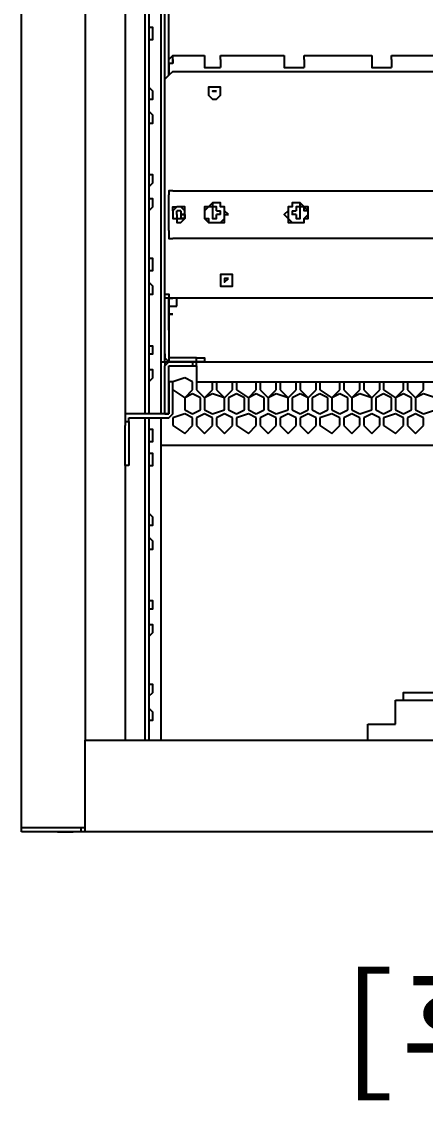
# Model space of a CAD drawing. Header units: millimetres. Extents: x 929 to 1725, y 58 to 532.
# Drawn here: x 1563.32 to 1575.2, y 73.98 to 105.69 of the extents above; entities that cross this region are included whole.
import ezdxf
from ezdxf.enums import TextEntityAlignment as Align

# ---------------------------------------------------------------- set-up
doc = ezdxf.new("R2010")
doc.units = ezdxf.units.MM
doc.header["$MEASUREMENT"] = 0
doc.layers.add('TI-TEXT', color=3, linetype='CONTINUOUS')
doc.layers.add('TT-WIRE-EQPM', color=6, linetype='CONTINUOUS')
doc.styles.add('굴림체', font='GulimChe.ttf')

msp = doc.modelspace()

# ---------------------------------------------------------------- linework, layer by layer
at = {"layer": 'TT-WIRE-EQPM', "linetype": 'Continuous'}
for points in [[(1563.3242, 81.99353), (1563.3242, 192.01265)], [(1565.19686, 189.43773), (1565.19686, 84.56845)], [(1566.95249, 136.65196), (1566.95249, 94.16586)], [(1567.06953, 136.65196), (1567.06953, 94.16586)], [(1567.42065, 136.65196), (1567.42065, 94.16586)], [(1567.53769, 97.56006), (1567.53769, 135.59859)], [(1567.65474, 104.11439), (1567.65474, 135.48155)], [(1566.36728, 135.13042), (1566.36728, 93.81473)], [(1567.06953, 105.16777), (1567.18657, 105.16777), (1567.18657, 105.28481), (1567.18657, 105.40185), (1567.18657, 105.40185), (1567.18657, 105.51889), (1567.06953, 105.51889)], [(1567.77178, 104.6996), (1567.65474, 104.58256), (1567.65474, 104.58256)], [(1567.77178, 104.6996), (1568.70811, 104.6996)], [(1567.77178, 104.58256), (1567.77178, 104.6996)], [(1568.70811, 104.6996), (1568.70811, 104.34848), (1569.17628, 104.34848)], [(1569.17628, 104.6996), (1571.04894, 104.6996)], [(1569.17628, 104.58256), (1569.17628, 104.6996)], [(1571.04894, 104.6996), (1571.04894, 104.34848), (1571.63415, 104.34848)], [(1571.63415, 104.6996), (1573.62386, 104.6996)], [(1571.63415, 104.58256), (1571.63415, 104.6996)], [(1573.62386, 104.6996), (1573.62386, 104.34848), (1574.20907, 104.34848)], [(1574.20907, 104.6996), (1576.08173, 104.6996)], [(1574.20907, 104.58256), (1574.20907, 104.6996)], [(1567.65474, 104.46552), (1567.65474, 104.58256)], [(1567.77178, 104.46552), (1567.65474, 104.46552), (1567.65474, 104.11439)], [(1567.77178, 104.58256), (1567.77178, 104.46552)], [(1567.77178, 104.46552), (1567.77178, 104.58256)], [(1569.17628, 104.58256), (1569.17628, 104.46552)], [(1569.17628, 104.58256), (1569.17628, 104.34848)], [(1569.17628, 104.46552), (1569.17628, 104.34848)], [(1571.63415, 104.58256), (1571.63415, 104.34848)], [(1574.20907, 104.58256), (1574.20907, 104.34848)], [(1567.77178, 104.23144), (1567.65474, 104.11439), (1567.65474, 104.11439), (1567.53769, 103.99735)], [(1567.77178, 104.23144), (1592.5846, 104.23144)], [(1567.06953, 103.41215), (1567.18657, 103.41215), (1567.18657, 103.52919), (1567.18657, 103.52919), (1567.18657, 103.64623), (1567.18657, 103.64623), (1567.06953, 103.76327)], [(1567.53769, 97.67711), (1567.53769, 103.99735)], [(1569.17628, 103.64623), (1569.17628, 103.64623), (1569.17628, 103.76327), (1569.05924, 103.76327), (1568.94219, 103.76327), (1568.82515, 103.76327), (1568.82515, 103.64623), (1568.82515, 103.52919), (1568.82515, 103.52919), (1568.94219, 103.41215), (1569.05924, 103.41215), (1569.17628, 103.52919), (1569.17628, 103.52919), (1569.17628, 103.64623)], [(1569.05924, 103.64623), (1568.94219, 103.64623), (1568.94219, 103.64623), (1568.94219, 103.64623), (1569.05924, 103.64623)], [(1567.06953, 102.7099), (1567.18657, 102.7099), (1567.18657, 102.82694), (1567.18657, 102.82694), (1567.18657, 102.94398), (1567.18657, 102.94398), (1567.06953, 103.06102)], [(1567.06953, 100.83723), (1567.18657, 100.95427), (1567.18657, 100.95427), (1567.18657, 101.07131), (1567.18657, 101.07131), (1567.18657, 101.18835), (1567.06953, 101.18835)], [(1567.77178, 100.72019), (1567.65474, 100.72019), (1567.65474, 100.72019), (1567.65474, 100.60315)], [(1567.65474, 99.54977), (1567.65474, 100.60315)], [(1567.77178, 100.72019), (1592.46756, 100.72019)], [(1567.06953, 100.13498), (1567.18657, 100.25202), (1567.18657, 100.25202), (1567.18657, 100.36906), (1567.18657, 100.36906), (1567.18657, 100.4861), (1567.06953, 100.4861)], [(1567.77178, 100.13498), (1567.77178, 100.13498), (1567.77178, 100.13498), (1567.77178, 100.25202), (1567.88882, 100.25202), (1567.88882, 100.25202)], [(1568.1229, 100.01794), (1568.1229, 100.13498), (1568.1229, 100.13498), (1568.1229, 100.25202), (1568.00586, 100.25202), (1567.88882, 100.25202), (1567.88882, 100.25202), (1567.77178, 100.13498), (1567.77178, 100.13498), (1567.77178, 100.01794), (1567.77178, 99.9009), (1567.88882, 99.9009), (1567.88882, 99.78386), (1568.00586, 99.78386), (1568.1229, 99.9009), (1568.1229, 99.9009), (1568.1229, 100.01794), (1568.1229, 100.01794)], [(1568.1229, 100.01794), (1568.1229, 100.13498), (1568.1229, 100.13498), (1568.00586, 100.25202), (1567.88882, 100.25202), (1567.88882, 100.25202), (1567.77178, 100.13498), (1567.77178, 100.01794), (1567.77178, 100.01794), (1567.77178, 99.9009), (1567.88882, 99.9009), (1567.88882, 99.9009), (1568.00586, 99.9009), (1568.1229, 99.9009), (1568.1229, 100.01794), (1568.1229, 100.01794)], [(1568.70811, 100.01794), (1568.70811, 100.01794), (1568.70811, 99.9009), (1568.70811, 99.9009), (1568.82515, 99.9009), (1568.82515, 99.78386), (1568.82515, 99.78386), (1568.82515, 99.78386), (1568.94219, 99.78386), (1568.94219, 99.78386), (1568.94219, 99.78386), (1569.05924, 99.78386), (1569.05924, 99.78386), (1569.17628, 99.78386), (1569.17628, 99.78386), (1569.17628, 99.78386), (1569.17628, 99.78386), (1569.29332, 99.78386), (1569.29332, 99.9009), (1569.29332, 99.9009), (1569.29332, 99.9009), (1569.29332, 99.9009), (1569.29332, 100.01794), (1569.29332, 100.01794), (1569.29332, 100.13498), (1569.29332, 100.13498), (1569.29332, 100.13498), (1569.29332, 100.25202), (1569.29332, 100.25202), (1569.29332, 100.25202), (1569.17628, 100.25202), (1569.17628, 100.25202), (1569.17628, 100.25202), (1569.17628, 100.36906), (1568.94219, 100.36906), (1568.94219, 100.25202), (1568.82515, 100.25202), (1568.82515, 100.25202), (1568.82515, 100.25202), (1568.82515, 100.25202), (1568.70811, 100.25202), (1568.70811, 100.13498), (1568.70811, 100.13498), (1568.70811, 100.13498), (1568.70811, 100.01794)], [(1569.41036, 100.01794), (1569.29332, 100.13498), (1569.29332, 100.13498), (1569.29332, 100.25202), (1569.17628, 100.25202), (1569.17628, 100.36906), (1569.17628, 100.36906), (1568.94219, 100.36906), (1568.94219, 100.36906), (1568.82515, 100.25202), (1568.82515, 100.25202), (1568.70811, 100.25202), (1568.70811, 100.13498), (1568.70811, 99.9009), (1568.70811, 99.9009), (1568.82515, 99.78386), (1568.82515, 99.78386), (1568.94219, 99.78386), (1568.94219, 99.78386), (1569.17628, 99.78386), (1569.17628, 99.78386), (1569.17628, 99.78386), (1569.29332, 99.9009), (1569.29332, 99.9009), (1569.29332, 100.01794), (1569.41036, 100.01794)], [(1569.29332, 100.01794), (1569.29332, 100.13498), (1569.29332, 100.13498), (1569.29332, 100.25202), (1569.17628, 100.25202), (1569.17628, 100.36906), (1568.94219, 100.36906), (1568.82515, 100.25202), (1568.82515, 100.25202), (1568.70811, 100.13498), (1568.70811, 100.13498), (1568.70811, 100.01794), (1568.70811, 100.01794), (1568.70811, 99.9009), (1568.82515, 99.9009), (1568.82515, 99.78386), (1568.94219, 99.78386), (1569.17628, 99.78386), (1569.17628, 99.78386), (1569.29332, 99.9009), (1569.29332, 99.9009), (1569.29332, 100.01794), (1569.29332, 100.01794)], [(1569.05924, 100.13498), (1569.05924, 100.25202), (1568.94219, 100.25202), (1568.94219, 100.13498)], [(1571.75119, 100.01794), (1571.75119, 100.13498), (1571.75119, 100.13498), (1571.63415, 100.25202), (1571.63415, 100.25202), (1571.51711, 100.36906), (1571.51711, 100.36906), (1571.40007, 100.36906), (1571.28303, 100.36906), (1571.28303, 100.25202), (1571.16598, 100.25202), (1571.16598, 100.25202), (1571.16598, 100.13498), (1571.04894, 100.01794), (1571.04894, 100.01794), (1571.16598, 99.9009), (1571.16598, 99.9009), (1571.16598, 99.78386), (1571.28303, 99.78386), (1571.28303, 99.78386), (1571.40007, 99.78386), (1571.51711, 99.78386), (1571.51711, 99.78386), (1571.63415, 99.78386), (1571.63415, 99.9009), (1571.75119, 99.9009), (1571.75119, 100.01794), (1571.75119, 100.01794)], [(1571.16598, 100.01794), (1571.16598, 100.01794), (1571.16598, 99.9009), (1571.16598, 99.9009), (1571.16598, 99.9009), (1571.16598, 99.9009), (1571.16598, 99.78386), (1571.28303, 99.78386), (1571.28303, 99.78386), (1571.28303, 99.78386), (1571.28303, 99.78386), (1571.40007, 99.78386), (1571.40007, 99.78386), (1571.51711, 99.78386), (1571.51711, 99.78386), (1571.51711, 99.78386), (1571.63415, 99.78386), (1571.63415, 99.78386), (1571.63415, 99.78386), (1571.63415, 99.9009), (1571.75119, 99.9009), (1571.75119, 99.9009), (1571.75119, 100.01794), (1571.75119, 100.01794), (1571.75119, 100.01794), (1571.75119, 100.13498), (1571.75119, 100.13498), (1571.75119, 100.13498), (1571.75119, 100.25202), (1571.63415, 100.25202), (1571.63415, 100.25202), (1571.63415, 100.25202), (1571.63415, 100.25202), (1571.51711, 100.25202), (1571.51711, 100.36906), (1571.28303, 100.36906), (1571.28303, 100.25202), (1571.28303, 100.25202), (1571.28303, 100.25202), (1571.16598, 100.25202), (1571.16598, 100.25202), (1571.16598, 100.25202), (1571.16598, 100.13498), (1571.16598, 100.13498), (1571.16598, 100.13498), (1571.16598, 100.01794)], [(1571.75119, 100.01794), (1571.75119, 100.13498), (1571.63415, 100.13498), (1571.63415, 100.25202), (1571.63415, 100.25202), (1571.51711, 100.36906), (1571.28303, 100.36906), (1571.28303, 100.25202), (1571.16598, 100.25202), (1571.16598, 100.13498), (1571.16598, 100.13498), (1571.16598, 100.01794), (1571.16598, 99.9009), (1571.16598, 99.9009), (1571.28303, 99.78386), (1571.28303, 99.78386), (1571.51711, 99.78386), (1571.63415, 99.78386), (1571.63415, 99.9009), (1571.63415, 99.9009), (1571.75119, 100.01794), (1571.75119, 100.01794)], [(1571.51711, 100.13498), (1571.51711, 100.25202), (1571.40007, 100.25202), (1571.40007, 100.13498)], [(1568.00586, 100.13498), (1567.88882, 100.13498)], [(1567.88882, 100.01794), (1567.88882, 100.13498)], [(1567.88882, 100.01794), (1567.88882, 99.9009)], [(1568.00586, 100.13498), (1568.00586, 100.01794)], [(1568.00586, 100.01794), (1568.1229, 100.01794)], [(1568.00586, 100.01794), (1568.00586, 99.9009)], [(1568.1229, 100.01794), (1568.00586, 100.01794)], [(1568.1229, 100.01794), (1568.1229, 99.9009), (1568.1229, 99.9009), (1568.1229, 99.9009), (1568.1229, 99.9009), (1568.1229, 99.9009), (1568.00586, 99.9009)], [(1568.94219, 100.13498), (1568.94219, 100.01794), (1568.94219, 100.01794)], [(1568.94219, 100.01794), (1568.94219, 99.9009), (1569.05924, 99.9009), (1569.05924, 100.01794)], [(1569.05924, 100.13498), (1569.17628, 100.13498)], [(1569.17628, 100.01794), (1569.05924, 100.01794)], [(1569.17628, 100.01794), (1569.17628, 100.01794), (1569.17628, 100.13498), (1569.17628, 100.13498)], [(1571.28303, 100.13498), (1571.28303, 100.01794), (1571.28303, 100.01794)], [(1571.28303, 100.13498), (1571.40007, 100.13498)], [(1571.40007, 100.01794), (1571.28303, 100.01794)], [(1571.40007, 100.01794), (1571.40007, 99.9009), (1571.51711, 99.9009), (1571.51711, 100.01794)], [(1571.51711, 100.01794), (1571.51711, 100.01794), (1571.51711, 100.13498), (1571.51711, 100.13498)], [(1567.88882, 99.9009), (1568.00586, 99.9009)], [(1567.65474, 99.54977), (1567.65474, 99.43273), (1567.65474, 99.31569), (1567.77178, 99.31569)], [(1592.46756, 99.31569), (1567.77178, 99.31569)], [(1567.06953, 98.37936), (1567.18657, 98.37936), (1567.18657, 98.4964), (1567.18657, 98.4964), (1567.18657, 98.61344), (1567.18657, 98.73048), (1567.06953, 98.73048)], [(1567.06953, 97.67711), (1567.18657, 97.67711), (1567.18657, 97.79415), (1567.18657, 97.79415), (1567.18657, 97.91119), (1567.18657, 97.91119), (1567.06953, 98.02823)], [(1569.5274, 98.14527), (1569.5274, 98.14527), (1569.5274, 98.26231), (1569.41036, 98.26231), (1569.29332, 98.26231), (1569.17628, 98.26231), (1569.17628, 98.14527), (1569.17628, 98.14527), (1569.17628, 98.02823), (1569.17628, 97.91119), (1569.29332, 97.91119), (1569.41036, 97.91119), (1569.5274, 97.91119), (1569.5274, 98.02823), (1569.5274, 98.14527)], [(1569.41036, 98.14527), (1569.29332, 98.14527), (1569.29332, 98.14527), (1569.29332, 98.02823), (1569.41036, 98.14527)], [(1567.53769, 97.67711), (1567.65474, 97.67711), (1567.65474, 97.56006), (1567.77178, 97.56006)], [(1567.53769, 95.6874), (1567.53769, 95.92148), (1567.53769, 97.56006)], [(1567.65474, 97.56006), (1567.53769, 97.56006)], [(1567.65474, 97.56006), (1567.65474, 95.80444)], [(1567.65474, 97.56006), (1567.65474, 97.56006), (1567.77178, 97.56006)], [(1567.65474, 96.62373), (1567.65474, 97.56006)], [(1567.65474, 96.62373), (1567.65474, 97.56006)], [(1567.88882, 97.32598), (1567.88882, 97.56006), (1567.65474, 97.56006)], [(1592.5846, 97.56006), (1567.77178, 97.56006)], [(1567.65474, 97.32598), (1567.88882, 97.32598)], [(1567.65474, 97.0919), (1567.77178, 97.0919)], [(1567.77178, 97.0919), (1567.65474, 97.0919)], [(1567.65474, 97.0919), (1567.77178, 97.0919)], [(1567.65474, 96.62373), (1567.65474, 95.6874)], [(1567.06953, 95.92148), (1567.18657, 95.92148), (1567.18657, 95.92148), (1567.18657, 96.03852), (1567.18657, 96.15557), (1567.18657, 96.15557), (1567.06953, 96.15557)], [(1567.53769, 95.92148), (1567.53769, 95.80444), (1567.65474, 95.6874)], [(1568.47403, 95.80444), (1567.65474, 95.80444)], [(1568.47403, 95.80444), (1568.70811, 95.80444), (1568.70811, 95.6874)], [(1568.47403, 95.6874), (1568.47403, 95.80444)], [(1567.42065, 95.6874), (1567.53769, 95.6874)], [(1567.42065, 95.6874), (1567.65474, 95.6874)], [(1567.53769, 95.6874), (1567.53769, 95.57036)], [(1567.65474, 95.6874), (1567.53769, 95.57036)], [(1567.53769, 94.16586), (1567.53769, 95.57036)], [(1567.65474, 95.6874), (1592.5846, 95.6874)], [(1568.70811, 95.6874), (1567.65474, 95.6874)], [(1567.65474, 95.57036), (1568.35699, 95.57036)], [(1567.65474, 94.2829), (1567.65474, 95.57036)], [(1568.35699, 95.6874), (1568.35699, 95.57036)], [(1568.35699, 95.57036), (1568.47403, 95.57036)], [(1568.47403, 95.57036), (1568.47403, 95.6874)], [(1568.47403, 95.57036), (1568.47403, 95.21923)], [(1568.70811, 95.6874), (1591.64827, 95.6874)], [(1567.06953, 95.10219), (1567.18657, 95.21923), (1567.18657, 95.21923), (1567.18657, 95.33627), (1567.18657, 95.45332), (1567.18657, 95.45332), (1567.06953, 95.45332)], [(1568.1229, 95.21923), (1567.77178, 95.10219)], [(1568.35699, 95.10219), (1568.1229, 95.21923)], [(1568.47403, 95.21923), (1568.47403, 95.10219), (1568.47403, 95.10219)], [(1567.65474, 95.10219), (1567.65474, 94.86811)], [(1567.77178, 95.10219), (1567.65474, 95.10219)], [(1567.65474, 94.86811), (1567.65474, 94.16586)], [(1567.77178, 94.86811), (1567.77178, 95.10219)], [(1567.77178, 94.16586), (1567.77178, 94.86811)], [(1567.77178, 94.86811), (1568.1229, 94.63402)], [(1568.1229, 94.63402), (1568.35699, 94.86811)], [(1568.35699, 94.86811), (1568.35699, 95.10219)], [(1568.47403, 95.10219), (1568.47403, 94.86811)], [(1568.47403, 95.10219), (1591.76531, 95.10219)], [(1568.47403, 94.86811), (1568.70811, 94.63402)], [(1568.70811, 94.63402), (1568.94219, 94.86811)], [(1568.94219, 94.86811), (1568.94219, 95.10219)], [(1569.05924, 95.10219), (1569.05924, 94.86811)], [(1569.05924, 94.86811), (1569.29332, 94.63402)], [(1569.29332, 94.63402), (1569.5274, 94.86811)], [(1569.5274, 94.86811), (1569.5274, 95.10219)], [(1569.64444, 95.10219), (1569.64444, 94.86811)], [(1569.64444, 94.86811), (1569.99557, 94.63402)], [(1569.99557, 94.63402), (1570.22965, 94.86811)], [(1570.22965, 94.86811), (1570.22965, 95.10219)], [(1570.34669, 95.10219), (1570.34669, 94.86811)], [(1570.34669, 94.86811), (1570.58078, 94.63402)], [(1570.58078, 94.63402), (1570.81486, 94.86811)], [(1570.81486, 94.86811), (1570.81486, 95.10219)], [(1570.9319, 95.10219), (1570.9319, 94.86811)], [(1570.9319, 94.86811), (1571.16598, 94.63402)], [(1571.16598, 94.63402), (1571.40007, 94.86811)], [(1571.40007, 94.86811), (1571.40007, 95.10219)], [(1571.51711, 95.10219), (1571.51711, 94.86811)], [(1571.51711, 94.86811), (1571.75119, 94.63402)], [(1571.75119, 94.63402), (1571.98528, 94.86811)], [(1571.98528, 94.86811), (1571.98528, 95.10219)], [(1572.10232, 95.10219), (1572.10232, 94.86811)], [(1572.10232, 94.86811), (1572.45344, 94.63402)], [(1572.45344, 94.63402), (1572.68753, 94.86811)], [(1572.68753, 94.86811), (1572.68753, 95.10219)], [(1572.80457, 95.10219), (1572.80457, 94.86811)], [(1572.80457, 94.86811), (1573.03865, 94.63402)], [(1573.03865, 94.63402), (1573.27273, 94.86811)], [(1573.27273, 94.86811), (1573.27273, 95.10219)], [(1573.38977, 95.10219), (1573.38977, 94.86811)], [(1573.38977, 94.86811), (1573.62386, 94.63402)], [(1573.62386, 94.63402), (1573.85794, 94.86811)], [(1573.85794, 94.86811), (1573.85794, 95.10219)], [(1573.97498, 95.10219), (1573.97498, 94.86811)], [(1573.97498, 94.86811), (1574.32611, 94.63402)], [(1574.32611, 94.63402), (1574.56019, 94.86811)], [(1574.56019, 94.86811), (1574.56019, 95.10219)], [(1574.67723, 95.10219), (1574.67723, 94.86811)], [(1574.67723, 94.86811), (1574.91132, 94.63402)], [(1574.91132, 94.63402), (1575.1454, 94.86811)], [(1575.1454, 94.86811), (1575.1454, 95.10219)], [(1568.35699, 94.75107), (1568.1229, 94.63402)], [(1568.1229, 94.63402), (1568.1229, 94.2829)], [(1568.59107, 94.63402), (1568.35699, 94.75107)], [(1568.59107, 94.2829), (1568.59107, 94.63402)], [(1568.94219, 94.75107), (1568.70811, 94.63402)], [(1568.70811, 94.63402), (1568.70811, 94.2829)], [(1569.29332, 94.63402), (1568.94219, 94.75107)], [(1569.29332, 94.2829), (1569.29332, 94.63402)], [(1569.64444, 94.75107), (1569.41036, 94.63402)], [(1569.41036, 94.63402), (1569.41036, 94.2829)], [(1569.87853, 94.63402), (1569.64444, 94.75107)], [(1569.87853, 94.2829), (1569.87853, 94.63402)], [(1570.22965, 94.75107), (1569.99557, 94.63402)], [(1569.99557, 94.63402), (1569.99557, 94.2829)], [(1570.46373, 94.63402), (1570.22965, 94.75107)], [(1570.46373, 94.2829), (1570.46373, 94.63402)], [(1570.81486, 94.75107), (1570.58078, 94.63402)], [(1570.58078, 94.63402), (1570.58078, 94.2829)], [(1571.16598, 94.63402), (1570.81486, 94.75107)], [(1571.16598, 94.2829), (1571.16598, 94.63402)], [(1571.51711, 94.75107), (1571.28303, 94.63402)], [(1571.28303, 94.63402), (1571.28303, 94.2829)], [(1571.75119, 94.63402), (1571.51711, 94.75107)], [(1571.75119, 94.2829), (1571.75119, 94.63402)], [(1572.10232, 94.75107), (1571.86823, 94.63402)], [(1571.86823, 94.63402), (1571.86823, 94.2829)], [(1572.3364, 94.63402), (1572.10232, 94.75107)], [(1572.3364, 94.2829), (1572.3364, 94.63402)], [(1572.68753, 94.75107), (1572.45344, 94.63402)], [(1572.45344, 94.63402), (1572.45344, 94.2829)], [(1572.92161, 94.63402), (1572.68753, 94.75107)], [(1572.92161, 94.2829), (1572.92161, 94.63402)], [(1573.27273, 94.75107), (1573.03865, 94.63402)], [(1573.03865, 94.63402), (1573.03865, 94.2829)], [(1573.62386, 94.63402), (1573.27273, 94.75107)], [(1573.62386, 94.2829), (1573.62386, 94.63402)], [(1573.97498, 94.75107), (1573.7409, 94.63402)], [(1573.7409, 94.63402), (1573.7409, 94.2829)], [(1574.20907, 94.63402), (1573.97498, 94.75107)], [(1574.20907, 94.2829), (1574.20907, 94.63402)], [(1574.56019, 94.75107), (1574.32611, 94.63402)], [(1574.32611, 94.63402), (1574.32611, 94.2829)], [(1574.79427, 94.63402), (1574.56019, 94.75107)], [(1574.79427, 94.2829), (1574.79427, 94.63402)], [(1575.1454, 94.75107), (1574.91132, 94.63402)], [(1574.91132, 94.63402), (1574.91132, 94.2829)], [(1575.49652, 94.63402), (1575.1454, 94.75107)], [(1567.65474, 94.16586), (1567.65474, 94.2829)], [(1568.1229, 94.2829), (1568.35699, 94.16586)], [(1568.35699, 94.16586), (1568.59107, 94.2829)], [(1568.70811, 94.2829), (1568.94219, 94.16586)], [(1568.94219, 94.16586), (1569.29332, 94.2829)], [(1569.41036, 94.2829), (1569.64444, 94.16586)], [(1569.64444, 94.16586), (1569.87853, 94.2829)], [(1569.99557, 94.2829), (1570.22965, 94.16586)], [(1570.22965, 94.16586), (1570.46373, 94.2829)], [(1570.58078, 94.2829), (1570.81486, 94.16586)], [(1570.81486, 94.16586), (1571.16598, 94.2829)], [(1571.28303, 94.2829), (1571.51711, 94.16586)], [(1571.51711, 94.16586), (1571.75119, 94.2829)], [(1571.86823, 94.2829), (1572.10232, 94.16586)], [(1572.10232, 94.16586), (1572.3364, 94.2829)], [(1572.45344, 94.2829), (1572.68753, 94.16586)], [(1572.68753, 94.16586), (1572.92161, 94.2829)], [(1573.03865, 94.2829), (1573.27273, 94.16586)], [(1573.27273, 94.16586), (1573.62386, 94.2829)], [(1573.7409, 94.2829), (1573.97498, 94.16586)], [(1573.97498, 94.16586), (1574.20907, 94.2829)], [(1574.32611, 94.2829), (1574.56019, 94.16586)], [(1574.56019, 94.16586), (1574.79427, 94.2829)], [(1574.91132, 94.2829), (1575.1454, 94.16586)], [(1575.1454, 94.16586), (1575.49652, 94.2829)], [(1566.48432, 94.16586), (1566.36728, 94.16586), (1566.36728, 94.04882)], [(1566.36728, 93.93177), (1566.48432, 93.93177)], [(1567.65474, 94.16586), (1566.48432, 94.16586)], [(1566.48432, 94.04882), (1567.65474, 94.04882)], [(1566.48432, 93.93177), (1566.48432, 94.04882)], [(1566.48432, 93.93177), (1566.48432, 92.64432)], [(1566.95249, 94.04882), (1566.95249, 84.56845)], [(1567.06953, 94.04882), (1567.06953, 84.56845)], [(1567.42065, 94.04882), (1567.42065, 84.56845)], [(1567.53769, 94.16586), (1567.65474, 94.16586)], [(1567.65474, 94.04882), (1567.77178, 94.16586), (1567.77178, 94.16586)], [(1568.1229, 94.16586), (1567.77178, 94.04882)], [(1567.77178, 94.04882), (1567.77178, 93.81473)], [(1568.35699, 94.04882), (1568.1229, 94.16586)], [(1568.35699, 93.81473), (1568.35699, 94.04882)], [(1568.70811, 94.16586), (1568.47403, 94.04882)], [(1568.47403, 94.04882), (1568.47403, 93.81473)], [(1568.94219, 94.04882), (1568.70811, 94.16586)], [(1568.94219, 93.81473), (1568.94219, 94.04882)], [(1569.29332, 94.16586), (1569.05924, 94.04882)], [(1569.05924, 94.04882), (1569.05924, 93.81473)], [(1569.5274, 94.04882), (1569.29332, 94.16586)], [(1569.5274, 93.81473), (1569.5274, 94.04882)], [(1569.99557, 94.16586), (1569.64444, 94.04882)], [(1569.64444, 94.04882), (1569.64444, 93.81473)], [(1570.22965, 94.04882), (1569.99557, 94.16586)], [(1570.22965, 93.81473), (1570.22965, 94.04882)], [(1570.58078, 94.16586), (1570.34669, 94.04882)], [(1570.34669, 94.04882), (1570.34669, 93.81473)], [(1570.81486, 94.04882), (1570.58078, 94.16586)], [(1570.81486, 93.81473), (1570.81486, 94.04882)], [(1571.16598, 94.16586), (1570.9319, 94.04882)], [(1570.9319, 94.04882), (1570.9319, 93.81473)], [(1571.40007, 94.04882), (1571.16598, 94.16586)], [(1571.40007, 93.81473), (1571.40007, 94.04882)], [(1571.75119, 94.16586), (1571.51711, 94.04882)], [(1571.51711, 94.04882), (1571.51711, 93.81473)], [(1571.98528, 94.04882), (1571.75119, 94.16586)], [(1571.98528, 93.81473), (1571.98528, 94.04882)], [(1572.45344, 94.16586), (1572.10232, 94.04882)], [(1572.10232, 94.04882), (1572.10232, 93.81473)], [(1572.68753, 94.04882), (1572.45344, 94.16586)], [(1572.68753, 93.81473), (1572.68753, 94.04882)], [(1573.03865, 94.16586), (1572.80457, 94.04882)], [(1572.80457, 94.04882), (1572.80457, 93.81473)], [(1573.27273, 94.04882), (1573.03865, 94.16586)], [(1573.27273, 93.81473), (1573.27273, 94.04882)], [(1573.62386, 94.16586), (1573.38977, 94.04882)], [(1573.38977, 94.04882), (1573.38977, 93.81473)], [(1573.85794, 94.04882), (1573.62386, 94.16586)], [(1573.85794, 93.81473), (1573.85794, 94.04882)], [(1574.32611, 94.16586), (1573.97498, 94.04882)], [(1573.97498, 94.04882), (1573.97498, 93.81473)], [(1574.56019, 94.04882), (1574.32611, 94.16586)], [(1574.56019, 93.81473), (1574.56019, 94.04882)], [(1574.91132, 94.16586), (1574.67723, 94.04882)], [(1574.67723, 94.04882), (1574.67723, 93.81473)], [(1575.1454, 94.04882), (1574.91132, 94.16586)], [(1575.1454, 93.81473), (1575.1454, 94.04882)], [(1566.36728, 92.64432), (1566.36728, 93.81473)], [(1567.06953, 93.34657), (1567.18657, 93.34657), (1567.18657, 93.46361), (1567.18657, 93.58065), (1567.18657, 93.58065), (1567.18657, 93.69769), (1567.06953, 93.69769)], [(1567.77178, 93.81473), (1568.1229, 93.58065)], [(1568.1229, 93.58065), (1568.35699, 93.81473)], [(1568.47403, 93.81473), (1568.70811, 93.58065)], [(1568.70811, 93.58065), (1568.94219, 93.81473)], [(1569.05924, 93.81473), (1569.29332, 93.58065)], [(1569.29332, 93.58065), (1569.5274, 93.81473)], [(1569.64444, 93.81473), (1569.99557, 93.58065)], [(1569.99557, 93.58065), (1570.22965, 93.81473)], [(1570.34669, 93.81473), (1570.58078, 93.58065)], [(1570.58078, 93.58065), (1570.81486, 93.81473)], [(1570.9319, 93.81473), (1571.16598, 93.58065)], [(1571.16598, 93.58065), (1571.40007, 93.81473)], [(1571.51711, 93.81473), (1571.75119, 93.58065)], [(1571.75119, 93.58065), (1571.98528, 93.81473)], [(1572.10232, 93.81473), (1572.45344, 93.58065)], [(1572.45344, 93.58065), (1572.68753, 93.81473)], [(1572.80457, 93.81473), (1573.03865, 93.58065)], [(1573.03865, 93.58065), (1573.27273, 93.81473)], [(1573.38977, 93.81473), (1573.62386, 93.58065)], [(1573.62386, 93.58065), (1573.85794, 93.81473)], [(1573.97498, 93.81473), (1574.32611, 93.58065)], [(1574.32611, 93.58065), (1574.56019, 93.81473)], [(1574.67723, 93.81473), (1574.91132, 93.58065)], [(1574.91132, 93.58065), (1575.1454, 93.81473)], [(1567.06953, 92.64432), (1567.18657, 92.64432), (1567.18657, 92.76136), (1567.18657, 92.76136), (1567.18657, 92.8784), (1567.18657, 92.99544), (1567.06953, 92.99544)], [(1592.93572, 93.22953), (1567.42065, 93.22953)], [(1566.36728, 92.64432), (1566.36728, 84.56845)], [(1566.48432, 92.64432), (1566.36728, 92.64432)], [(1567.06953, 90.88869), (1567.18657, 90.88869), (1567.18657, 91.00573), (1567.18657, 91.00573), (1567.18657, 91.12278), (1567.18657, 91.12278), (1567.06953, 91.23982)], [(1567.06953, 90.18644), (1567.18657, 90.18644), (1567.18657, 90.30348), (1567.18657, 90.30348), (1567.18657, 90.42053), (1567.18657, 90.42053), (1567.06953, 90.53757)], [(1567.06953, 88.43082), (1567.18657, 88.43082), (1567.18657, 88.43082), (1567.18657, 88.54786), (1567.18657, 88.6649), (1567.18657, 88.6649), (1567.06953, 88.6649)], [(1567.06953, 87.61153), (1567.18657, 87.72857), (1567.18657, 87.72857), (1567.18657, 87.84561), (1567.18657, 87.96265), (1567.18657, 87.96265), (1567.06953, 87.96265)], [(1567.06953, 85.8559), (1567.18657, 85.97295), (1567.18657, 85.97295), (1567.18657, 86.08999), (1567.18657, 86.08999), (1567.18657, 86.20703), (1567.06953, 86.20703)], [(1574.56019, 85.73886), (1591.53122, 85.73886), (1591.53122, 85.97295)], [(1574.56019, 85.73886), (1574.56019, 85.97295), (1591.53122, 85.97295)], [(1574.32611, 85.73886), (1574.56019, 85.73886)], [(1574.32611, 85.03661), (1574.32611, 85.73886)], [(1567.06953, 85.15365), (1567.18657, 85.15365), (1567.18657, 85.2707), (1567.18657, 85.2707), (1567.18657, 85.38774), (1567.18657, 85.38774), (1567.06953, 85.50478)], [(1573.50682, 84.56845), (1573.50682, 85.03661)], [(1573.50682, 85.03661), (1574.32611, 85.03661)], [(1565.19686, 81.87649), (1565.19686, 84.56845)], [(1565.19686, 84.56845), (1595.04247, 84.56845)], [(1563.3242, 81.87649), (1563.3242, 81.99353)], [(1565.19686, 81.99353), (1563.3242, 81.99353)], [(1597.03218, 81.87649), (1563.3242, 81.87649)], [(1564.37757, 81.87649), (1564.84574, 81.87649)], [(1565.07982, 81.87649), (1565.07982, 81.99353)]]:
    msp.add_lwpolyline(points, dxfattribs=at)

# ---------------------------------------------------------------- texts
at = {"layer": 'TI-TEXT', "style": '굴림체'}
msp.add_text('[후면도]', height=3, dxfattribs=at).set_placement((1580.11505, 76.17306), align=Align.MIDDLE_CENTER)

doc.saveas('drawing.dxf')
